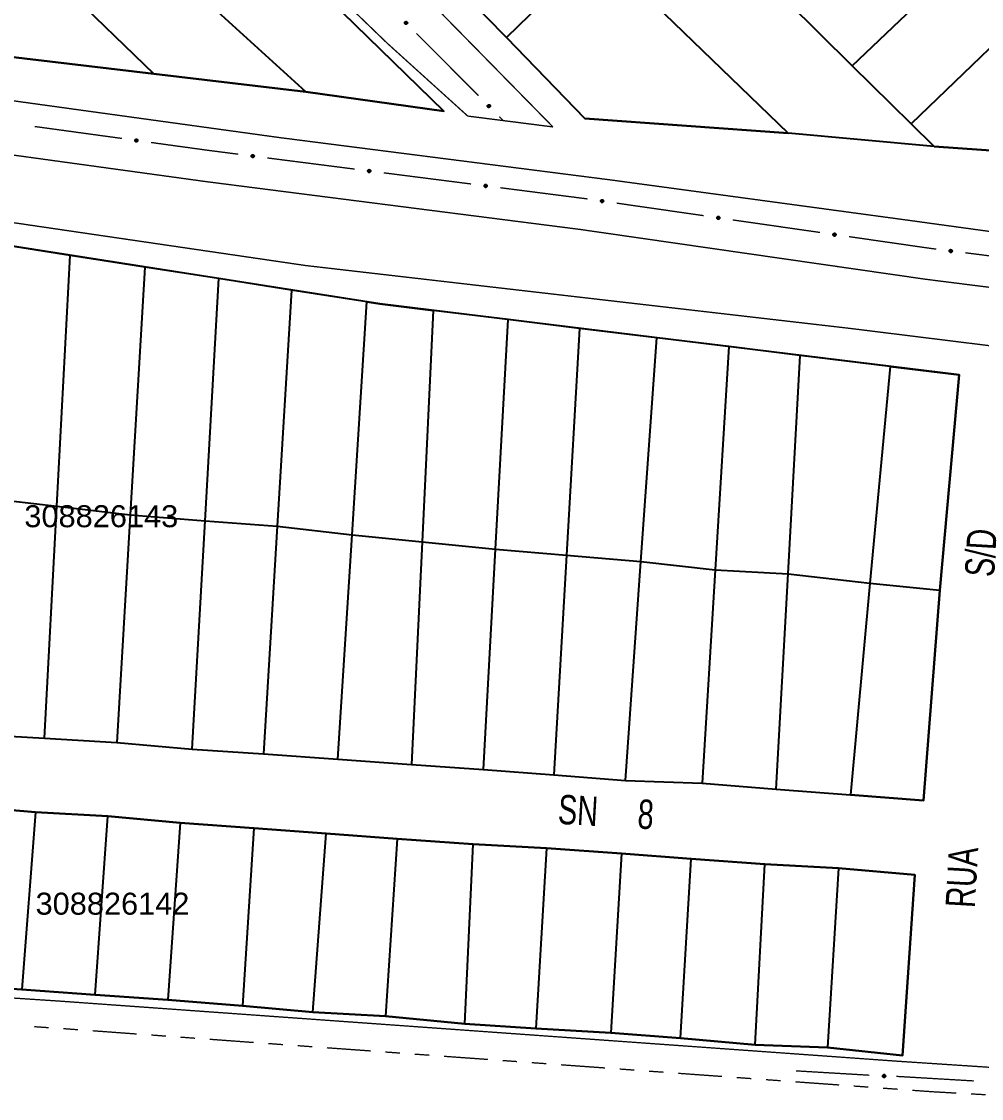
# Model space of a CAD drawing. Extents: x 205150 to 206910, y 4858726 to 4860849.
# Drawn here: x 206068.2 to 206199, y 4860188.2 to 4860335 of the extents above; entities that cross this region are included whole.
import ezdxf

# ---------------------------------------------------------------- set-up
doc = ezdxf.new("R2010")
doc.units = 0
doc.header["$LTSCALE"] = 1.5
doc.header["$MEASUREMENT"] = 0
doc.linetypes.add('TRACO_05', pattern=[11, 7, -1, 0.5, -1, 0.5, -1])
doc.linetypes.add('TRACO_25', pattern=[8, 3, -1, 1, -1, 1, -1])
for name, color, linetype in [('CD-MALHA-LOTES', 7, 'CONTINUOUS'), ('CD_TXT_QUADRA', 7, 'CONTINUOUS'), ('HD-VALAS-DRENOS', 170, 'CONTINUOUS'), ('RU-QUADRAS', 6, 'CONTINUOUS'), ('SV-EIXO-ROD-ESTR', 7, 'CONTINUOUS'), ('SV-EIXO-RUA-N-PAV', 6, 'CONTINUOUS'), ('SV-EST-MUNIC-PAV', 20, 'CONTINUOUS'), ('SV-RUA-NAO-PAV-S-GUIA-C-GUIA', 7, 'CONTINUOUS'), ('SV-TXT-RUA-N-PAV-S-GUIA-C-GUIA', 7, 'CONTINUOUS')]:
    doc.layers.add(name, color=color, linetype=linetype)
doc.styles.add('ARIAL', font='ARIAL.TTF')

msp = doc.modelspace()

# ---------------------------------------------------------------- linework, layer by layer
at = {"layer": 'CD-MALHA-LOTES'}
for points in [[(206091.22, 4860356.46), (206125.73, 4860322.78), (206106.96, 4860325.39)], [(206106.96, 4860325.39), (206082.45, 4860347.74)], [(206146.67, 4860344.87), (206134.29, 4860332.81)], [(206181.41, 4860328.95), (206198.08, 4860344.86)], [(206134.29, 4860332.81), (206126.18, 4860341.12)], [(206074.19, 4860339.54), (206086.22, 4860327.84)], [(206181.41, 4860328.95), (206172.52, 4860337.71)], [(206172.67, 4860319.79), (206154.53, 4860337.28)], [(206205.98, 4860336.97), (206189.42, 4860321.05)], [(206192.58, 4860317.94), (206226.75, 4860315.52), (206205.98, 4860336.97)], [(206134.29, 4860332.81), (206144.98, 4860321.76), (206172.67, 4860319.79)], [(206086.22, 4860327.84), (206065.93, 4860330.29)], [(206189.42, 4860321.05), (206181.41, 4860328.95)], [(206106.96, 4860325.39), (206086.22, 4860327.84)], [(206192.58, 4860317.94), (206189.42, 4860321.05)], [(206192.58, 4860317.94), (206172.67, 4860319.79)], [(206074.84, 4860303.11), (206065.37, 4860304.6)], [(206073.01, 4860268.91), (206074.84, 4860303.11)], [(206085.01, 4860301.51), (206074.84, 4860303.11)], [(206085.01, 4860301.51), (206083.02, 4860267.74)], [(206095.1, 4860299.93), (206085.01, 4860301.51)], [(206093.22, 4860266.93), (206095.1, 4860299.93)], [(206105, 4860298.37), (206095.1, 4860299.93)], [(206105, 4860298.37), (206103.05, 4860266.19)], [(206115.24, 4860296.76), (206105, 4860298.37)], [(206113.24, 4860265.02), (206115.24, 4860296.76)], [(206115.24, 4860296.76), (206117.02, 4860296.48), (206124.32, 4860295.59)], [(206124.32, 4860295.59), (206122.81, 4860264.03)], [(206134.53, 4860294.34), (206124.32, 4860295.59)], [(206132.81, 4860263.04), (206134.53, 4860294.34)], [(206144.26, 4860293.15), (206134.53, 4860294.34)], [(206144.26, 4860293.15), (206142.48, 4860262.23)], [(206154.76, 4860291.86), (206144.26, 4860293.15)], [(206152.62, 4860261.36), (206154.76, 4860291.86)], [(206164.61, 4860290.66), (206154.76, 4860291.86)], [(206164.61, 4860290.66), (206162.75, 4860260.22)], [(206174.31, 4860289.47), (206164.61, 4860290.66)], [(206172.67, 4860259.67), (206174.31, 4860289.47)], [(206186.56, 4860287.97), (206174.31, 4860289.47)], [(206186.56, 4860287.97), (206183.82, 4860258.4)], [(206186.56, 4860287.97), (206195.96, 4860286.82), (206193.34, 4860257.44)], [(206063.55, 4860270.01), (206073.01, 4860268.91)], [(206071.32, 4860237.28), (206073.01, 4860268.91)], [(206073.01, 4860268.91), (206083.02, 4860267.74)], [(206083.02, 4860267.74), (206081.18, 4860236.69)], [(206083.02, 4860267.74), (206093.22, 4860266.93)], [(206091.44, 4860235.77), (206093.22, 4860266.93)], [(206093.22, 4860266.93), (206103.05, 4860266.19)], [(206103.05, 4860266.19), (206101.17, 4860235.12)], [(206103.05, 4860266.19), (206113.24, 4860265.02)], [(206111.3, 4860234.4), (206113.24, 4860265.02)], [(206113.24, 4860265.02), (206122.81, 4860264.03)], [(206122.81, 4860264.03), (206121.35, 4860233.68)], [(206122.81, 4860264.03), (206132.81, 4860263.04)], [(206131.16, 4860233.02), (206132.81, 4860263.04)], [(206132.81, 4860263.04), (206142.48, 4860262.23)], [(206142.48, 4860262.23), (206140.76, 4860232.3)], [(206142.48, 4860262.23), (206152.62, 4860261.36)], [(206150.53, 4860231.52), (206152.62, 4860261.36)], [(206152.62, 4860261.36), (206162.75, 4860260.22)], [(206162.75, 4860260.22), (206160.98, 4860231.13)], [(206162.75, 4860260.22), (206172.67, 4860259.67)], [(206171.05, 4860230.34), (206172.67, 4860259.67)], [(206172.67, 4860259.67), (206183.82, 4860258.4)], [(206183.82, 4860258.4), (206181.15, 4860229.56)], [(206193.34, 4860257.44), (206191.14, 4860228.77), (206181.15, 4860229.56)], [(206183.82, 4860258.4), (206193.34, 4860257.44)], [(206061.85, 4860237.8), (206071.32, 4860237.28)], [(206071.32, 4860237.28), (206081.18, 4860236.69)], [(206081.18, 4860236.69), (206091.44, 4860235.77)], [(206091.44, 4860235.77), (206101.17, 4860235.12)], [(206101.17, 4860235.12), (206111.3, 4860234.4)], [(206111.3, 4860234.4), (206121.35, 4860233.68)], [(206121.35, 4860233.68), (206131.16, 4860233.02)], [(206131.16, 4860233.02), (206140.76, 4860232.3)], [(206140.76, 4860232.3), (206150.53, 4860231.52)], [(206150.53, 4860231.52), (206160.98, 4860231.13)], [(206160.98, 4860231.13), (206171.05, 4860230.34)], [(206171.05, 4860230.34), (206181.15, 4860229.56)], [(206059.39, 4860228.11), (206070.12, 4860227.2)], [(206070.12, 4860227.2), (206068.22, 4860202.99)], [(206070.12, 4860227.2), (206079.97, 4860226.66)], [(206078.25, 4860202.3), (206079.97, 4860226.66)], [(206079.97, 4860226.66), (206089.82, 4860225.75)], [(206089.82, 4860225.75), (206088.14, 4860201.6)], [(206089.82, 4860225.75), (206099.86, 4860225.02)], [(206099.86, 4860225.02), (206098.3, 4860200.77)], [(206099.86, 4860225.02), (206109.71, 4860224.29)], [(206107.91, 4860199.93), (206109.71, 4860224.29)], [(206109.71, 4860224.29), (206119.37, 4860223.56)], [(206119.37, 4860223.56), (206117.8, 4860199.37)], [(206119.37, 4860223.56), (206129.73, 4860222.83)], [(206128.6, 4860198.32), (206129.73, 4860222.83)], [(206129.73, 4860222.83), (206139.76, 4860222.28)], [(206139.76, 4860222.28), (206138.29, 4860197.67)], [(206139.76, 4860222.28), (206149.97, 4860221.55)], [(206149.97, 4860221.55), (206148.5, 4860197.12)], [(206149.97, 4860221.55), (206159.46, 4860220.82)], [(206157.99, 4860196.39), (206159.46, 4860220.82)], [(206159.46, 4860220.82), (206169.49, 4860220.09)], [(206168.2, 4860195.48), (206169.49, 4860220.09)], [(206169.49, 4860220.09), (206179.52, 4860219.55)], [(206179.52, 4860219.55), (206189.92, 4860218.63), (206188.27, 4860194.02), (206178.05, 4860195.12)], [(206179.52, 4860219.55), (206178.05, 4860195.12)], [(206068.22, 4860202.99), (206058.06, 4860203.69)], [(206078.25, 4860202.3), (206068.22, 4860202.99)], [(206088.14, 4860201.6), (206078.25, 4860202.3)], [(206098.3, 4860200.77), (206088.14, 4860201.6)], [(206107.91, 4860199.93), (206098.3, 4860200.77)], [(206117.8, 4860199.37), (206107.91, 4860199.93)], [(206128.6, 4860198.32), (206117.8, 4860199.37)], [(206138.29, 4860197.67), (206128.6, 4860198.32)], [(206148.5, 4860197.12), (206138.29, 4860197.67)], [(206157.99, 4860196.39), (206148.5, 4860197.12)], [(206168.2, 4860195.48), (206157.99, 4860196.39)], [(206178.05, 4860195.12), (206168.2, 4860195.48)]]:
    msp.add_lwpolyline(points, dxfattribs=at)
at = {"layer": 'HD-VALAS-DRENOS', "linetype": 'TRACO_05', "const_width": 0.18, "flags": 128}
msp.add_lwpolyline([(206460.35, 4860255.95), (206359.06, 4860269.81), (206270.08, 4860282.12), (206180.93, 4860293.17), (206106.93, 4860301.72), (206054.09, 4860309.47), (206039.63, 4860309.88), (206036.89, 4860309.19), (206036.03, 4860301.76), (206038.08, 4860289.53)], dxfattribs=at)
at = {"layer": 'RU-QUADRAS'}
for points in [[(206031.44, 4860346.42), (206044.78, 4860333.23), (206065.93, 4860330.29), (206086.22, 4860327.84), (206106.96, 4860325.39), (206125.73, 4860322.78), (206091.22, 4860356.46)], [(206226.75, 4860315.52), (206192.58, 4860317.94), (206172.67, 4860319.79), (206144.98, 4860321.76), (206134.29, 4860332.81), (206126.18, 4860341.12)], [(206061.85, 4860237.8), (206071.32, 4860237.28), (206081.18, 4860236.69), (206091.44, 4860235.77), (206101.17, 4860235.12), (206111.3, 4860234.4), (206121.35, 4860233.68), (206131.16, 4860233.02), (206140.76, 4860232.3), (206150.53, 4860231.52), (206160.98, 4860231.13), (206171.05, 4860230.34), (206181.15, 4860229.56), (206191.14, 4860228.77), (206193.34, 4860257.44), (206195.96, 4860286.82), (206117.02, 4860296.48), (206037.7, 4860308.95)], [(206058.06, 4860203.69), (206068.22, 4860202.99), (206078.25, 4860202.3), (206088.14, 4860201.6), (206098.3, 4860200.77), (206107.91, 4860199.93), (206117.8, 4860199.37), (206128.6, 4860198.32), (206138.29, 4860197.67), (206148.5, 4860197.12), (206157.99, 4860196.39), (206168.2, 4860195.48), (206178.05, 4860195.12), (206188.27, 4860194.02), (206189.92, 4860218.63), (206179.52, 4860219.55), (206169.49, 4860220.09), (206159.46, 4860220.82), (206149.97, 4860221.55), (206139.76, 4860222.28), (206129.73, 4860222.83), (206119.37, 4860223.56), (206109.71, 4860224.29), (206099.86, 4860225.02), (206089.82, 4860225.75), (206079.97, 4860226.66), (206070.12, 4860227.2), (206059.39, 4860228.11)]]:
    msp.add_lwpolyline(points, dxfattribs=at)
at = {"layer": 'SV-EIXO-ROD-ESTR', "const_width": 0.18, "flags": 128}
for points in [[(206069.98, 4860320.68), (206081.87, 4860319.05)], [(206085.84, 4860318.5), (206093.76, 4860317.41)], [(206093.76, 4860317.41), (206093.93, 4860317.39)], [(206093.93, 4860317.39), (206097.73, 4860316.9)], [(206101.7, 4860316.39), (206113.6, 4860314.87)], [(206117.57, 4860314.36), (206129.47, 4860312.84)], [(206133.44, 4860312.33), (206144.35, 4860310.93)], [(206144.35, 4860310.93), (206144.91, 4860310.86)], [(206144.91, 4860310.86), (206145.34, 4860310.8)], [(206149.3, 4860310.23), (206161.17, 4860308.52)], [(206165.13, 4860307.94), (206177.01, 4860306.23)], [(206180.97, 4860305.66), (206191.86, 4860304.09)], [(206191.86, 4860304.09), (206191.98, 4860304.07)], [(206191.98, 4860304.07), (206192.85, 4860303.96)], [(206196.82, 4860303.46), (206208.72, 4860301.95)]]:
    msp.add_lwpolyline(points, dxfattribs=at)
at = {"layer": 'SV-EIXO-ROD-ESTR', "flags": 128}
for points in [[(206083.73, 4860318.9), (206083.77, 4860318.93), (206083.8, 4860318.95), (206083.84, 4860318.96), (206083.88, 4860318.95), (206083.91, 4860318.94), (206083.94, 4860318.93), (206083.98, 4860318.9), (206084.01, 4860318.87), (206084.02, 4860318.82), (206084.03, 4860318.79), (206084.03, 4860318.75), (206084.02, 4860318.72), (206084, 4860318.69), (206083.98, 4860318.65), (206083.94, 4860318.62), (206083.9, 4860318.61), (206083.86, 4860318.6), (206083.83, 4860318.6), (206083.79, 4860318.61), (206083.76, 4860318.63), (206083.73, 4860318.65), (206083.7, 4860318.69), (206083.68, 4860318.73), (206083.67, 4860318.77), (206083.68, 4860318.8), (206083.68, 4860318.84), (206083.7, 4860318.87), (206083.73, 4860318.9)], [(206099.58, 4860316.77), (206099.62, 4860316.8), (206099.66, 4860316.82), (206099.7, 4860316.83), (206099.73, 4860316.83), (206099.77, 4860316.82), (206099.8, 4860316.8), (206099.83, 4860316.78), (206099.86, 4860316.74), (206099.88, 4860316.7), (206099.89, 4860316.66), (206099.89, 4860316.63), (206099.88, 4860316.59), (206099.86, 4860316.56), (206099.84, 4860316.53), (206099.8, 4860316.5), (206099.76, 4860316.48), (206099.72, 4860316.47), (206099.69, 4860316.48), (206099.65, 4860316.48), (206099.62, 4860316.5), (206099.59, 4860316.52), (206099.56, 4860316.56), (206099.54, 4860316.6), (206099.53, 4860316.64), (206099.54, 4860316.67), (206099.54, 4860316.71), (206099.56, 4860316.74), (206099.58, 4860316.77)], [(206115.45, 4860314.74), (206115.49, 4860314.77), (206115.53, 4860314.79), (206115.57, 4860314.8), (206115.6, 4860314.79), (206115.64, 4860314.79), (206115.67, 4860314.77), (206115.7, 4860314.75), (206115.73, 4860314.71), (206115.75, 4860314.67), (206115.76, 4860314.63), (206115.76, 4860314.6), (206115.75, 4860314.56), (206115.73, 4860314.53), (206115.71, 4860314.49), (206115.67, 4860314.46), (206115.63, 4860314.45), (206115.59, 4860314.44), (206115.56, 4860314.44), (206115.52, 4860314.45), (206115.49, 4860314.47), (206115.46, 4860314.49), (206115.43, 4860314.53), (206115.41, 4860314.57), (206115.4, 4860314.61), (206115.41, 4860314.64), (206115.41, 4860314.68), (206115.43, 4860314.71), (206115.45, 4860314.74)], [(206131.32, 4860312.71), (206131.36, 4860312.74), (206131.4, 4860312.76), (206131.44, 4860312.77), (206131.47, 4860312.76), (206131.51, 4860312.76), (206131.54, 4860312.74), (206131.57, 4860312.72), (206131.6, 4860312.68), (206131.62, 4860312.64), (206131.63, 4860312.6), (206131.63, 4860312.56), (206131.62, 4860312.53), (206131.6, 4860312.5), (206131.58, 4860312.46), (206131.54, 4860312.43), (206131.5, 4860312.42), (206131.46, 4860312.41), (206131.43, 4860312.41), (206131.39, 4860312.42), (206131.36, 4860312.44), (206131.33, 4860312.46), (206131.3, 4860312.5), (206131.28, 4860312.54), (206131.27, 4860312.57), (206131.28, 4860312.61), (206131.28, 4860312.64), (206131.3, 4860312.68), (206131.32, 4860312.71)], [(206147.19, 4860310.64), (206147.23, 4860310.67), (206147.27, 4860310.69), (206147.31, 4860310.7), (206147.34, 4860310.69), (206147.38, 4860310.68), (206147.41, 4860310.67), (206147.44, 4860310.64), (206147.47, 4860310.6), (206147.49, 4860310.56), (206147.49, 4860310.53), (206147.49, 4860310.49), (206147.48, 4860310.46), (206147.47, 4860310.42), (206147.44, 4860310.39), (206147.4, 4860310.36), (206147.36, 4860310.34), (206147.33, 4860310.34), (206147.29, 4860310.34), (206147.26, 4860310.35), (206147.22, 4860310.37), (206147.19, 4860310.39), (206147.16, 4860310.43), (206147.14, 4860310.47), (206147.14, 4860310.51), (206147.14, 4860310.54), (206147.15, 4860310.58), (206147.16, 4860310.61), (206147.19, 4860310.64)], [(206163.03, 4860308.36), (206163.07, 4860308.39), (206163.11, 4860308.41), (206163.14, 4860308.41), (206163.18, 4860308.41), (206163.21, 4860308.4), (206163.24, 4860308.38), (206163.28, 4860308.36), (206163.31, 4860308.32), (206163.32, 4860308.28), (206163.33, 4860308.24), (206163.33, 4860308.21), (206163.32, 4860308.17), (206163.3, 4860308.14), (206163.28, 4860308.11), (206163.24, 4860308.08), (206163.2, 4860308.06), (206163.16, 4860308.06), (206163.13, 4860308.06), (206163.09, 4860308.07), (206163.06, 4860308.08), (206163.03, 4860308.11), (206163, 4860308.15), (206162.98, 4860308.19), (206162.98, 4860308.22), (206162.98, 4860308.26), (206162.99, 4860308.29), (206163, 4860308.33), (206163.03, 4860308.36)], [(206178.86, 4860306.08), (206178.9, 4860306.11), (206178.94, 4860306.12), (206178.98, 4860306.13), (206179.01, 4860306.12), (206179.05, 4860306.12), (206179.08, 4860306.1), (206179.11, 4860306.08), (206179.14, 4860306.04), (206179.16, 4860306), (206179.17, 4860305.96), (206179.16, 4860305.92), (206179.16, 4860305.89), (206179.14, 4860305.86), (206179.11, 4860305.82), (206179.07, 4860305.79), (206179.03, 4860305.78), (206179, 4860305.77), (206178.96, 4860305.78), (206178.93, 4860305.78), (206178.9, 4860305.8), (206178.86, 4860305.83), (206178.83, 4860305.87), (206178.82, 4860305.9), (206178.81, 4860305.94), (206178.81, 4860305.97), (206178.82, 4860306.01), (206178.84, 4860306.04), (206178.86, 4860306.08)], [(206194.7, 4860303.84), (206194.74, 4860303.87), (206194.78, 4860303.89), (206194.82, 4860303.89), (206194.85, 4860303.89), (206194.89, 4860303.88), (206194.92, 4860303.87), (206194.95, 4860303.84), (206194.98, 4860303.8), (206195, 4860303.76), (206195.01, 4860303.73), (206195.01, 4860303.69), (206195, 4860303.66), (206194.98, 4860303.62), (206194.96, 4860303.59), (206194.92, 4860303.56), (206194.88, 4860303.54), (206194.84, 4860303.54), (206194.81, 4860303.54), (206194.77, 4860303.55), (206194.74, 4860303.56), (206194.71, 4860303.59), (206194.68, 4860303.63), (206194.66, 4860303.67), (206194.65, 4860303.7), (206194.66, 4860303.74), (206194.66, 4860303.77), (206194.68, 4860303.81), (206194.7, 4860303.84)]]:
    msp.add_lwpolyline(points, close=True, dxfattribs=at)
for points in [[(206083.67, 4860318.77), (206084.03, 4860318.75)], [(206083.68, 4860318.84), (206084.02, 4860318.82)], [(206083.68, 4860318.8), (206084.03, 4860318.79)], [(206083.68, 4860318.78), (206084.03, 4860318.77)], [(206083.68, 4860318.75), (206084.02, 4860318.74)], [(206083.68, 4860318.73), (206084.02, 4860318.72)], [(206083.69, 4860318.82), (206084.02, 4860318.81)], [(206083.69, 4860318.71), (206084.01, 4860318.7)], [(206083.7, 4860318.87), (206084.01, 4860318.87)], [(206083.7, 4860318.85), (206084.01, 4860318.85)], [(206083.7, 4860318.69), (206084, 4860318.69)], [(206083.71, 4860318.88), (206083.99, 4860318.88)], [(206083.72, 4860318.67), (206083.99, 4860318.67)], [(206083.73, 4860318.9), (206083.98, 4860318.9)], [(206083.73, 4860318.65), (206083.98, 4860318.65)], [(206083.75, 4860318.92), (206083.95, 4860318.92)], [(206083.75, 4860318.64), (206083.95, 4860318.64)], [(206083.76, 4860318.63), (206083.94, 4860318.62)], [(206083.77, 4860318.93), (206083.94, 4860318.93)], [(206083.78, 4860318.62), (206083.91, 4860318.61)], [(206083.79, 4860318.94), (206083.92, 4860318.94)], [(206083.8, 4860318.95), (206083.91, 4860318.94)], [(206083.79, 4860318.61), (206083.9, 4860318.61)], [(206099.53, 4860316.64), (206099.89, 4860316.63)], [(206099.54, 4860316.71), (206099.88, 4860316.7)], [(206099.54, 4860316.69), (206099.88, 4860316.68)], [(206099.54, 4860316.67), (206099.89, 4860316.66)], [(206099.54, 4860316.65), (206099.88, 4860316.64)], [(206099.54, 4860316.62), (206099.88, 4860316.61)], [(206099.54, 4860316.6), (206099.88, 4860316.59)], [(206099.55, 4860316.72), (206099.87, 4860316.72)], [(206099.55, 4860316.58), (206099.87, 4860316.58)], [(206099.56, 4860316.74), (206099.86, 4860316.74)], [(206099.56, 4860316.56), (206099.86, 4860316.56)], [(206099.57, 4860316.76), (206099.84, 4860316.76)], [(206099.57, 4860316.54), (206099.85, 4860316.54)], [(206099.58, 4860316.77), (206099.83, 4860316.78)], [(206099.59, 4860316.52), (206099.84, 4860316.53)], [(206099.6, 4860316.79), (206099.81, 4860316.79)], [(206099.61, 4860316.51), (206099.81, 4860316.51)], [(206099.62, 4860316.8), (206099.8, 4860316.8)], [(206099.62, 4860316.5), (206099.8, 4860316.5)], [(206099.64, 4860316.82), (206099.77, 4860316.81)], [(206099.64, 4860316.49), (206099.77, 4860316.49)], [(206099.65, 4860316.48), (206099.76, 4860316.48)], [(206099.66, 4860316.82), (206099.77, 4860316.82)], [(206115.4, 4860314.61), (206115.76, 4860314.6)], [(206115.41, 4860314.68), (206115.75, 4860314.67)], [(206115.41, 4860314.66), (206115.75, 4860314.65)], [(206115.41, 4860314.64), (206115.76, 4860314.63)], [(206115.41, 4860314.62), (206115.76, 4860314.61)], [(206115.41, 4860314.59), (206115.75, 4860314.58)], [(206115.41, 4860314.57), (206115.75, 4860314.56)], [(206115.42, 4860314.69), (206115.74, 4860314.69)], [(206115.42, 4860314.55), (206115.74, 4860314.54)], [(206115.43, 4860314.71), (206115.73, 4860314.71)], [(206115.43, 4860314.53), (206115.73, 4860314.53)], [(206115.44, 4860314.72), (206115.71, 4860314.73)], [(206115.45, 4860314.74), (206115.7, 4860314.75)], [(206115.45, 4860314.51), (206115.72, 4860314.51)], [(206115.46, 4860314.49), (206115.71, 4860314.49)], [(206115.48, 4860314.76), (206115.68, 4860314.76)], [(206115.48, 4860314.48), (206115.68, 4860314.48)], [(206115.49, 4860314.77), (206115.67, 4860314.77)], [(206115.49, 4860314.47), (206115.67, 4860314.46)], [(206115.51, 4860314.78), (206115.64, 4860314.78)], [(206115.51, 4860314.46), (206115.64, 4860314.46)], [(206115.52, 4860314.45), (206115.63, 4860314.45)], [(206115.53, 4860314.79), (206115.64, 4860314.79)], [(206131.38, 4860312.75), (206131.51, 4860312.75)], [(206131.4, 4860312.76), (206131.51, 4860312.76)], [(206131.27, 4860312.57), (206131.63, 4860312.56)], [(206131.28, 4860312.64), (206131.62, 4860312.64)], [(206131.28, 4860312.63), (206131.62, 4860312.62)], [(206131.28, 4860312.61), (206131.63, 4860312.6)], [(206131.28, 4860312.59), (206131.63, 4860312.58)], [(206131.28, 4860312.55), (206131.62, 4860312.55)], [(206131.28, 4860312.54), (206131.62, 4860312.53)], [(206131.29, 4860312.66), (206131.61, 4860312.66)], [(206131.29, 4860312.52), (206131.61, 4860312.51)], [(206131.3, 4860312.68), (206131.6, 4860312.68)], [(206131.3, 4860312.5), (206131.6, 4860312.5)], [(206131.31, 4860312.69), (206131.59, 4860312.69)], [(206131.32, 4860312.71), (206131.57, 4860312.72)], [(206131.32, 4860312.48), (206131.59, 4860312.48)], [(206131.33, 4860312.46), (206131.58, 4860312.46)], [(206131.35, 4860312.73), (206131.55, 4860312.73)], [(206131.35, 4860312.45), (206131.55, 4860312.45)], [(206131.36, 4860312.74), (206131.54, 4860312.74)], [(206131.36, 4860312.44), (206131.54, 4860312.43)], [(206131.38, 4860312.43), (206131.51, 4860312.42)], [(206131.39, 4860312.42), (206131.5, 4860312.42)], [(206147.14, 4860310.54), (206147.49, 4860310.53)], [(206147.14, 4860310.52), (206147.49, 4860310.51)], [(206147.14, 4860310.51), (206147.49, 4860310.49)], [(206147.14, 4860310.49), (206147.48, 4860310.47)], [(206147.14, 4860310.47), (206147.48, 4860310.46)], [(206147.15, 4860310.58), (206147.49, 4860310.56)], [(206147.15, 4860310.56), (206147.49, 4860310.55)], [(206147.15, 4860310.45), (206147.47, 4860310.44)], [(206147.16, 4860310.61), (206147.47, 4860310.6)], [(206147.16, 4860310.59), (206147.47, 4860310.58)], [(206147.16, 4860310.43), (206147.47, 4860310.42)], [(206147.18, 4860310.62), (206147.45, 4860310.62)], [(206147.18, 4860310.41), (206147.45, 4860310.41)], [(206147.19, 4860310.64), (206147.44, 4860310.64)], [(206147.19, 4860310.39), (206147.44, 4860310.39)], [(206147.21, 4860310.66), (206147.42, 4860310.66)], [(206147.21, 4860310.38), (206147.41, 4860310.38)], [(206147.22, 4860310.37), (206147.4, 4860310.36)], [(206147.23, 4860310.67), (206147.41, 4860310.67)], [(206147.24, 4860310.36), (206147.37, 4860310.35)], [(206147.25, 4860310.68), (206147.38, 4860310.68)], [(206147.26, 4860310.35), (206147.36, 4860310.34)], [(206147.27, 4860310.69), (206147.38, 4860310.68)], [(206163.01, 4860308.34), (206163.29, 4860308.34)], [(206163.03, 4860308.36), (206163.28, 4860308.36)], [(206163.05, 4860308.37), (206163.25, 4860308.37)], [(206163.07, 4860308.39), (206163.24, 4860308.38)], [(206163.09, 4860308.4), (206163.22, 4860308.39)], [(206163.11, 4860308.41), (206163.21, 4860308.4)], [(206162.98, 4860308.26), (206163.33, 4860308.24)], [(206162.98, 4860308.24), (206163.33, 4860308.22)], [(206162.98, 4860308.22), (206163.33, 4860308.21)], [(206162.98, 4860308.2), (206163.32, 4860308.19)], [(206162.98, 4860308.19), (206163.32, 4860308.17)], [(206162.99, 4860308.29), (206163.32, 4860308.28)], [(206162.99, 4860308.28), (206163.32, 4860308.26)], [(206162.99, 4860308.17), (206163.31, 4860308.16)], [(206163, 4860308.33), (206163.31, 4860308.32)], [(206163, 4860308.31), (206163.31, 4860308.3)], [(206163, 4860308.15), (206163.3, 4860308.14)], [(206163.02, 4860308.13), (206163.29, 4860308.12)], [(206163.03, 4860308.11), (206163.28, 4860308.11)], [(206163.05, 4860308.1), (206163.25, 4860308.09)], [(206163.06, 4860308.08), (206163.24, 4860308.08)], [(206163.08, 4860308.08), (206163.21, 4860308.07)], [(206163.09, 4860308.07), (206163.2, 4860308.06)], [(206178.81, 4860305.97), (206179.17, 4860305.96)], [(206178.81, 4860305.94), (206179.16, 4860305.92)], [(206178.82, 4860306.01), (206179.16, 4860306)], [(206178.82, 4860305.99), (206179.16, 4860305.98)], [(206178.82, 4860305.96), (206179.16, 4860305.94)], [(206178.82, 4860305.92), (206179.16, 4860305.91)], [(206178.82, 4860305.9), (206179.16, 4860305.89)], [(206178.83, 4860306.03), (206179.15, 4860306.02)], [(206178.83, 4860305.88), (206179.14, 4860305.87)], [(206178.83, 4860305.87), (206179.14, 4860305.86)], [(206178.84, 4860306.04), (206179.14, 4860306.04)], [(206178.85, 4860306.06), (206179.12, 4860306.06)], [(206178.85, 4860305.85), (206179.12, 4860305.84)], [(206178.86, 4860306.08), (206179.11, 4860306.08)], [(206178.86, 4860305.83), (206179.11, 4860305.82)], [(206178.88, 4860305.81), (206179.09, 4860305.81)], [(206178.89, 4860306.09), (206179.09, 4860306.09)], [(206178.9, 4860306.11), (206179.08, 4860306.1)], [(206178.9, 4860305.8), (206179.07, 4860305.79)], [(206178.92, 4860305.79), (206179.05, 4860305.79)], [(206178.93, 4860306.12), (206179.06, 4860306.11)], [(206178.93, 4860305.78), (206179.03, 4860305.78)], [(206178.94, 4860306.12), (206179.05, 4860306.12)], [(206194.65, 4860303.7), (206195.01, 4860303.69)], [(206194.66, 4860303.77), (206195, 4860303.76)], [(206194.66, 4860303.75), (206195, 4860303.75)], [(206194.66, 4860303.74), (206195.01, 4860303.73)], [(206194.66, 4860303.72), (206195.01, 4860303.71)], [(206194.66, 4860303.68), (206195, 4860303.67)], [(206194.66, 4860303.67), (206195, 4860303.66)], [(206194.67, 4860303.65), (206194.99, 4860303.64)], [(206194.68, 4860303.81), (206194.98, 4860303.8)], [(206194.68, 4860303.79), (206194.99, 4860303.79)], [(206194.68, 4860303.63), (206194.98, 4860303.62)], [(206194.69, 4860303.82), (206194.97, 4860303.82)], [(206194.7, 4860303.84), (206194.95, 4860303.84)], [(206194.7, 4860303.61), (206194.97, 4860303.61)], [(206194.71, 4860303.59), (206194.96, 4860303.59)], [(206194.73, 4860303.85), (206194.93, 4860303.86)], [(206194.73, 4860303.58), (206194.93, 4860303.58)], [(206194.74, 4860303.87), (206194.92, 4860303.87)], [(206194.74, 4860303.56), (206194.92, 4860303.56)], [(206194.76, 4860303.56), (206194.89, 4860303.55)], [(206194.77, 4860303.88), (206194.9, 4860303.88)], [(206194.77, 4860303.55), (206194.88, 4860303.54)], [(206194.78, 4860303.89), (206194.89, 4860303.88)]]:
    msp.add_lwpolyline(points, dxfattribs=at)
at = {"layer": 'SV-EIXO-RUA-N-PAV', "flags": 128}
for points in [[(206120.58, 4860334.98), (206120.63, 4860334.98), (206120.67, 4860334.97), (206120.7, 4860334.95), (206120.73, 4860334.93), (206120.75, 4860334.9), (206120.77, 4860334.87), (206120.78, 4860334.83), (206120.78, 4860334.78), (206120.76, 4860334.74), (206120.75, 4860334.71), (206120.73, 4860334.68), (206120.7, 4860334.66), (206120.67, 4860334.64), (206120.62, 4860334.63), (206120.58, 4860334.63), (206120.53, 4860334.64), (206120.5, 4860334.66), (206120.48, 4860334.68), (206120.45, 4860334.71), (206120.44, 4860334.74), (206120.43, 4860334.78), (206120.43, 4860334.83), (206120.44, 4860334.87), (206120.45, 4860334.9), (206120.48, 4860334.93), (206120.5, 4860334.95), (206120.54, 4860334.97), (206120.58, 4860334.98)], [(206131.86, 4860323.64), (206131.91, 4860323.64), (206131.96, 4860323.63), (206131.99, 4860323.61), (206132.01, 4860323.59), (206132.04, 4860323.56), (206132.05, 4860323.53), (206132.06, 4860323.49), (206132.07, 4860323.44), (206132.05, 4860323.4), (206132.04, 4860323.37), (206132.01, 4860323.34), (206131.99, 4860323.32), (206131.95, 4860323.3), (206131.91, 4860323.29), (206131.86, 4860323.29), (206131.82, 4860323.3), (206131.79, 4860323.32), (206131.76, 4860323.34), (206131.74, 4860323.37), (206131.72, 4860323.4), (206131.71, 4860323.44), (206131.71, 4860323.49), (206131.72, 4860323.53), (206131.74, 4860323.56), (206131.76, 4860323.59), (206131.79, 4860323.61), (206131.82, 4860323.63), (206131.86, 4860323.64)], [(206185.88, 4860191.09), (206185.84, 4860191.05), (206185.81, 4860191.03), (206185.77, 4860191.02), (206185.74, 4860191.03), (206185.7, 4860191.03), (206185.67, 4860191.04), (206185.63, 4860191.07), (206185.6, 4860191.1), (206185.58, 4860191.14), (206185.57, 4860191.18), (206185.57, 4860191.21), (206185.57, 4860191.25), (206185.59, 4860191.28), (206185.61, 4860191.32), (206185.65, 4860191.35), (206185.69, 4860191.37), (206185.72, 4860191.38), (206185.76, 4860191.38), (206185.79, 4860191.37), (206185.83, 4860191.36), (206185.86, 4860191.34), (206185.89, 4860191.3), (206185.91, 4860191.26), (206185.92, 4860191.23), (206185.92, 4860191.19), (206185.92, 4860191.16), (206185.91, 4860191.12), (206185.88, 4860191.09)]]:
    msp.add_lwpolyline(points, close=True, dxfattribs=at)
for points in [[(206120.43, 4860334.85), (206120.68, 4860334.65)], [(206120.43, 4860334.83), (206120.67, 4860334.64)], [(206120.43, 4860334.8), (206120.64, 4860334.64)], [(206120.43, 4860334.78), (206120.62, 4860334.63)], [(206120.44, 4860334.87), (206120.7, 4860334.66)], [(206120.45, 4860334.9), (206120.73, 4860334.68)], [(206120.45, 4860334.88), (206120.71, 4860334.67)], [(206120.47, 4860334.91), (206120.73, 4860334.69)], [(206120.48, 4860334.93), (206120.75, 4860334.71)], [(206120.49, 4860334.94), (206120.75, 4860334.73)], [(206120.5, 4860334.95), (206120.76, 4860334.74)], [(206120.52, 4860334.96), (206120.77, 4860334.76)], [(206120.54, 4860334.97), (206120.78, 4860334.78)], [(206120.56, 4860334.97), (206120.77, 4860334.81)], [(206120.58, 4860334.98), (206120.78, 4860334.83)], [(206120.6, 4860334.98), (206120.77, 4860334.86)], [(206120.63, 4860334.98), (206120.77, 4860334.87)], [(206120.65, 4860334.97), (206120.75, 4860334.89)], [(206120.67, 4860334.97), (206120.75, 4860334.9)], [(206120.44, 4860334.76), (206120.59, 4860334.63)], [(206120.44, 4860334.74), (206120.58, 4860334.63)], [(206120.45, 4860334.72), (206120.55, 4860334.64)], [(206120.45, 4860334.71), (206120.53, 4860334.64)], [(206131.71, 4860323.49), (206131.95, 4860323.3)], [(206131.71, 4860323.44), (206131.91, 4860323.29)], [(206131.72, 4860323.53), (206131.99, 4860323.32)], [(206131.72, 4860323.51), (206131.97, 4860323.31)], [(206131.72, 4860323.46), (206131.93, 4860323.3)], [(206131.72, 4860323.42), (206131.88, 4860323.29)], [(206131.72, 4860323.4), (206131.86, 4860323.29)], [(206131.73, 4860323.54), (206132, 4860323.33)], [(206131.74, 4860323.56), (206132.01, 4860323.34)], [(206131.74, 4860323.38), (206131.84, 4860323.3)], [(206131.74, 4860323.37), (206131.82, 4860323.3)], [(206131.75, 4860323.57), (206132.02, 4860323.35)], [(206131.76, 4860323.59), (206132.04, 4860323.37)], [(206131.78, 4860323.6), (206132.04, 4860323.39)], [(206131.79, 4860323.61), (206132.05, 4860323.4)], [(206131.81, 4860323.62), (206132.06, 4860323.42)], [(206131.82, 4860323.63), (206132.07, 4860323.44)], [(206131.84, 4860323.63), (206132.06, 4860323.47)], [(206131.86, 4860323.64), (206132.06, 4860323.49)], [(206131.89, 4860323.64), (206132.05, 4860323.52)], [(206131.91, 4860323.64), (206132.05, 4860323.53)], [(206131.94, 4860323.64), (206132.04, 4860323.55)], [(206131.96, 4860323.63), (206132.04, 4860323.56)], [(206185.91, 4860191.26), (206185.57, 4860191.25)], [(206185.91, 4860191.25), (206185.57, 4860191.23)], [(206185.92, 4860191.23), (206185.57, 4860191.21)], [(206185.92, 4860191.21), (206185.57, 4860191.2)], [(206185.92, 4860191.19), (206185.57, 4860191.18)], [(206185.92, 4860191.17), (206185.58, 4860191.16)], [(206185.92, 4860191.16), (206185.58, 4860191.14)], [(206185.89, 4860191.3), (206185.59, 4860191.28)], [(206185.9, 4860191.28), (206185.59, 4860191.27)], [(206185.91, 4860191.14), (206185.59, 4860191.12)], [(206185.87, 4860191.32), (206185.6, 4860191.3)], [(206185.91, 4860191.12), (206185.6, 4860191.1)], [(206185.86, 4860191.34), (206185.61, 4860191.32)], [(206185.89, 4860191.11), (206185.62, 4860191.09)], [(206185.88, 4860191.09), (206185.63, 4860191.07)], [(206185.84, 4860191.35), (206185.64, 4860191.33)], [(206185.83, 4860191.36), (206185.65, 4860191.35)], [(206185.86, 4860191.07), (206185.66, 4860191.05)], [(206185.81, 4860191.37), (206185.67, 4860191.36)], [(206185.84, 4860191.05), (206185.67, 4860191.04)], [(206185.79, 4860191.37), (206185.69, 4860191.37)], [(206185.82, 4860191.04), (206185.69, 4860191.04)], [(206185.81, 4860191.03), (206185.7, 4860191.03)]]:
    msp.add_lwpolyline(points, dxfattribs=at)
at = {"layer": 'SV-EIXO-RUA-N-PAV', "const_width": 0.18, "flags": 128}
for points in [[(206122.01, 4860333.38), (206130.48, 4860324.88)], [(206133.3, 4860322.04), (206133.85, 4860321.49)], [(206183.75, 4860191.32), (206173.76, 4860191.91)], [(206188, 4860191.13), (206187.4, 4860191.16)], [(206197.98, 4860190.54), (206188, 4860191.13)]]:
    msp.add_lwpolyline(points, dxfattribs=at)
at = {"layer": 'SV-EST-MUNIC-PAV', "linetype": 'Continuous', "const_width": 0.18, "flags": 128}
msp.add_lwpolyline([(205944.12, 4860321.73), (205958.02, 4860324.51), (205969.69, 4860326.21), (205985.46, 4860327.82), (205999, 4860328.14), (206013.05, 4860328.37), (206024.05, 4860328.3), (206040.37, 4860327.11), (206060.5, 4860325.09), (206103.56, 4860319.14), (206148.36, 4860313.41), (206188.56, 4860307.96), (206235.03, 4860301.57)], dxfattribs=at)
at = {"layer": 'SV-EST-MUNIC-PAV', "const_width": 0.18, "flags": 128}
for points in [[(206049.16, 4860319.25), (206093.37, 4860313.16)], [(206093.37, 4860313.16), (206144.34, 4860306.64)], [(206144.34, 4860306.64), (206191.41, 4860299.85)], [(206191.41, 4860299.85), (206224.99, 4860295.6)]]:
    msp.add_lwpolyline(points, dxfattribs=at)
at = {"layer": 'SV-RUA-NAO-PAV-S-GUIA-C-GUIA', "linetype": 'TRACO_25', "const_width": 0.18, "flags": 128}
for points in [[(206140.62, 4860320.62), (206071.86, 4860390.71), (205986.7, 4860476.12), (206027.68, 4860516.69)], [(205949.49, 4860337.09), (205899.11, 4860388.28), (205979.34, 4860468.19), (206067.69, 4860380.58), (206118.08, 4860331.99), (206129.01, 4860322.1), (206140.62, 4860320.62)], [(206000.63, 4860206.22), (206073.3, 4860201.43), (206187.54, 4860193.23), (206254.76, 4860188.79), (206301.39, 4860185.25), (206324.05, 4860183.54), (206374.45, 4860180.03), (206432.02, 4860176.21), (206483.37, 4860172.97), (206513.39, 4860171.44), (206554.71, 4860167.61), (206580.29, 4860165.59), (206601.77, 4860163.89), (206636.14, 4860160.08), (206657.06, 4860158.68), (206701.15, 4860156.3), (206711.99, 4860156.56), (206718, 4860159.52)]]:
    msp.add_lwpolyline(points, dxfattribs=at)
at = {"layer": 'SV-RUA-NAO-PAV-S-GUIA-C-GUIA', "const_width": 0.18, "flags": 128}
for points in [[(206071.91, 4860197.8), (206069.92, 4860197.94)], [(206075.9, 4860197.52), (206073.91, 4860197.67)], [(206083.88, 4860196.94), (206077.9, 4860197.38)], [(206087.87, 4860196.65), (206085.88, 4860196.8)], [(206091.86, 4860196.36), (206089.86, 4860196.51)], [(206099.84, 4860195.78), (206093.85, 4860196.22)], [(206103.83, 4860195.49), (206101.83, 4860195.64)], [(206107.82, 4860195.2), (206105.82, 4860195.35)], [(206115.8, 4860194.63), (206109.81, 4860195.06)], [(206119.79, 4860194.34), (206117.79, 4860194.48)], [(206123.78, 4860194.05), (206121.78, 4860194.19)], [(206131.75, 4860193.47), (206125.77, 4860193.9)], [(206135.74, 4860193.18), (206133.75, 4860193.32)], [(206139.73, 4860192.89), (206137.74, 4860193.03)], [(206147.71, 4860192.31), (206141.73, 4860192.74)], [(206151.7, 4860192.02), (206149.71, 4860192.16)], [(206155.69, 4860191.73), (206153.7, 4860191.87)], [(206163.67, 4860191.15), (206157.69, 4860191.58)], [(206167.66, 4860190.86), (206165.67, 4860191)], [(206171.65, 4860190.57), (206169.65, 4860190.71)], [(206179.63, 4860189.99), (206173.64, 4860190.42)], [(206183.62, 4860189.7), (206181.62, 4860189.84)], [(206187.61, 4860189.41), (206185.61, 4860189.55)], [(206192.42, 4860189.06), (206189.6, 4860189.26)], [(206192.59, 4860189.05), (206192.42, 4860189.06)], [(206195.59, 4860188.88), (206192.59, 4860189.05)], [(206199.58, 4860188.66), (206197.59, 4860188.77)]]:
    msp.add_lwpolyline(points, dxfattribs=at)

# ---------------------------------------------------------------- texts
at = {"layer": 'CD_TXT_QUADRA', "style": 'ARIAL'}
for s, p in [('308826143', (206068.58, 4860266.04)), ('308826142', (206070.11, 4860213.21))]:
    msp.add_text(s, height=3, dxfattribs=at).set_placement(p)
at = {"layer": 'SV-TXT-RUA-N-PAV-S-GUIA-C-GUIA', "style": 'ARIAL', "width": 0.7}
for s, rotation, p in [('           RUA                                  S/D', 86.6658, (206197.41, 4860202.14)), ('RUA                                                                                          SN     8', 356.6658, (206035.35, 4860231.77))]:
    msp.add_text(s, height=4, rotation=rotation, dxfattribs=at).set_placement(p)

doc.saveas('drawing.dxf')
